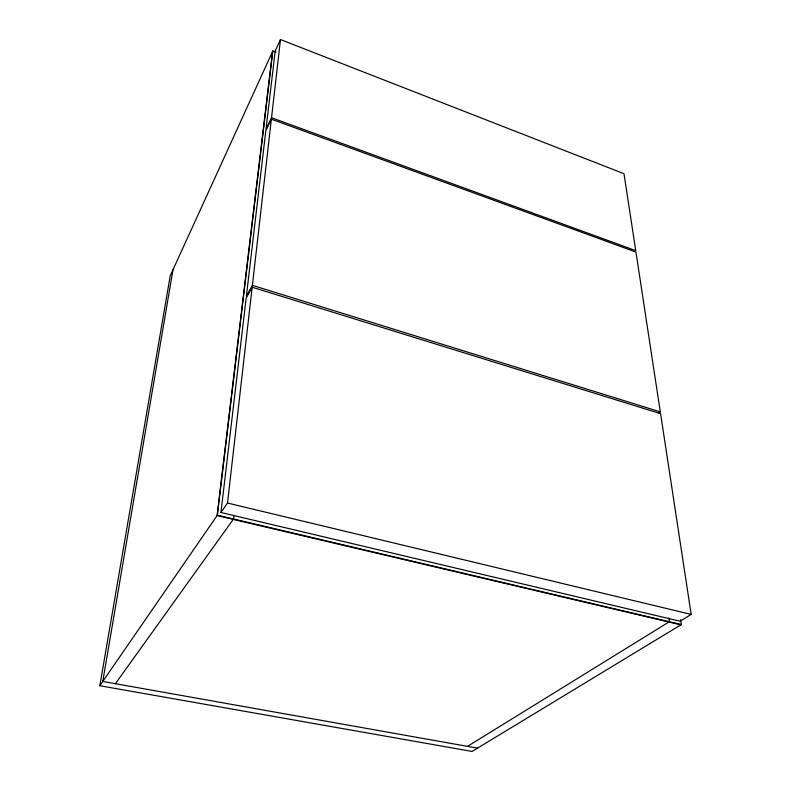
<?xml version="1.0" encoding="UTF-8"?>
<svg xmlns="http://www.w3.org/2000/svg" width="791" height="791" viewBox="0 0 791 791"><rect width="100%" height="100%" fill="white"/><g stroke="black" fill="none" stroke-linecap="round" stroke-linejoin="round"><path stroke-width="1.19" d="M233.958 515.297L233.553 518.975L115.387 683.701M220.956 512.499L227.511 503.027L252.171 287.212L660.584 413.673L691.176 614.419L680.042 621.222L220.956 512.499L246.159 298.098L252.171 287.212M271.372 119.194L265.835 130.644L246.377 296.23L252.388 285.343L271.372 119.194L635.944 252.052L660.307 411.893L658.577 413.377M271.54 117.73L280.479 39.55L624.01 173.733L635.727 250.609L271.54 117.73L266.003 129.17L275.179 51.099L280.479 39.55M272.588 51.474L217.09 515.594L680.853 624.85M680.646 619.66L681.358 624.544L472.098 751.45L99.824 685.728L217.377 515.168L272.826 50.96L275.98 52.166M173.002 269.741L102.771 681.456L477.537 748.148M99.824 685.728L170.233 275.792L272.826 50.96M467.521 746.368L669.384 621.726L668.87 618.058M217.377 515.168L681.358 624.544M227.511 503.027L691.176 614.419M252.388 285.343L660.307 411.893"/></g></svg>
